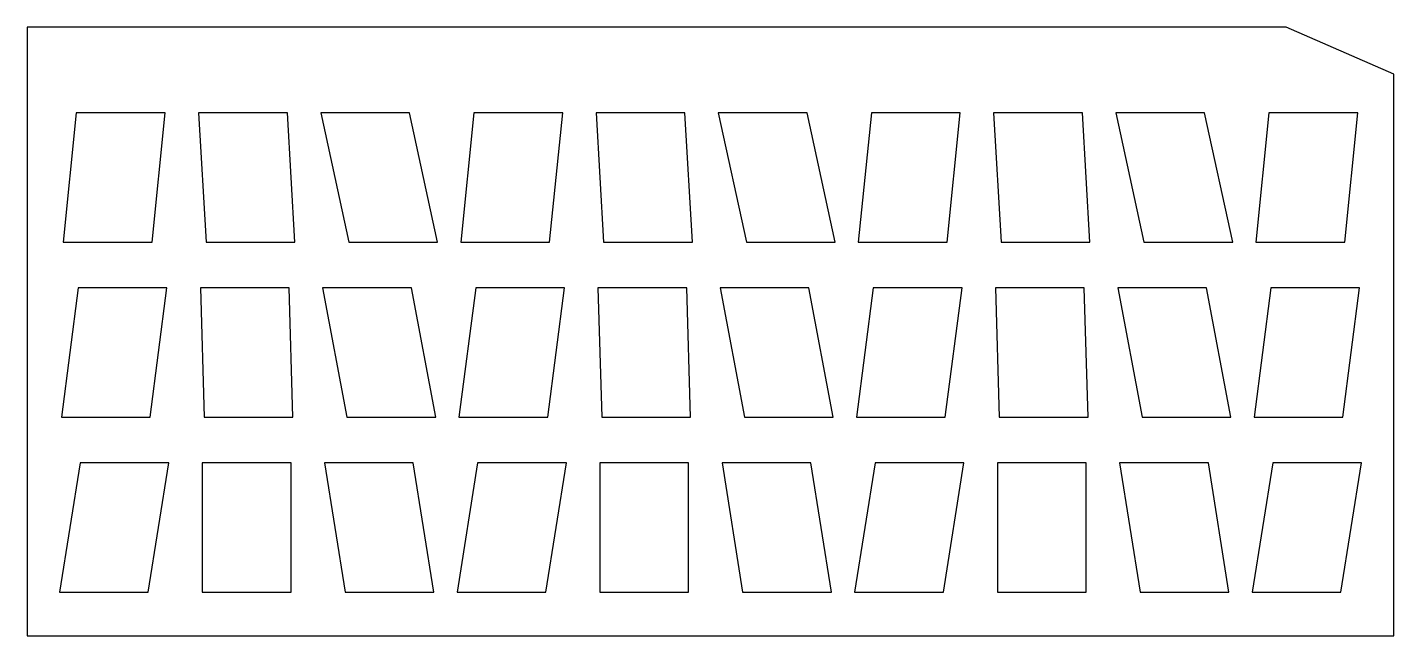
# Model space of a CAD drawing. Header units: millimetres. Extents: x 0 to 1460, y 0 to 650.
import ezdxf

# ---------------------------------------------------------------- set-up
doc = ezdxf.new("R2010")
doc.units = ezdxf.units.MM
doc.layers.add('CUT', color=7, linetype='CONTINUOUS')

msp = doc.modelspace()

# ---------------------------------------------------------------- linework, layer by layer
at = {"layer": 'CUT'}
for points in [[(0, 0), (1460, 0), (1460, 600), (1345, 650), (0, 650)], [(38.364, 420.31), (133.236, 420.31), (147.236, 558.69), (52.364, 558.69)], [(190.964, 420.31), (285.836, 420.31), (277.836, 558.69), (182.964, 558.69)], [(343.564, 420.31), (438.436, 420.31), (408.436, 558.69), (313.564, 558.69)], [(463.164, 420.31), (558.036, 420.31), (572.036, 558.69), (477.164, 558.69)], [(615.764, 420.31), (710.636, 420.31), (702.636, 558.69), (607.764, 558.69)], [(768.364, 420.31), (863.236, 420.31), (833.236, 558.69), (738.364, 558.69)], [(887.964, 420.31), (982.836, 420.31), (996.836, 558.69), (901.964, 558.69)], [(1040.564, 420.31), (1135.436, 420.31), (1127.436, 558.69), (1032.564, 558.69)], [(1193.164, 420.31), (1288.036, 420.31), (1258.036, 558.69), (1163.164, 558.69)], [(1312.764, 420.31), (1407.636, 420.31), (1421.636, 558.69), (1326.764, 558.69)], [(36.364, 233.31), (131.236, 233.31), (149.236, 371.69), (54.364, 371.69)], [(188.964, 233.31), (283.836, 233.31), (279.836, 371.69), (184.964, 371.69)], [(341.564, 233.31), (436.436, 233.31), (410.436, 371.69), (315.564, 371.69)], [(461.164, 233.31), (556.036, 233.31), (574.036, 371.69), (479.164, 371.69)], [(613.764, 233.31), (708.636, 233.31), (704.636, 371.69), (609.764, 371.69)], [(766.364, 233.31), (861.236, 233.31), (835.236, 371.69), (740.364, 371.69)], [(885.964, 233.31), (980.836, 233.31), (998.836, 371.69), (903.964, 371.69)], [(1038.564, 233.31), (1133.436, 233.31), (1129.436, 371.69), (1034.564, 371.69)], [(1191.164, 233.31), (1286.036, 233.31), (1260.036, 371.69), (1165.164, 371.69)], [(1310.764, 233.31), (1405.636, 233.31), (1423.636, 371.69), (1328.764, 371.69)], [(34.364, 46.31), (129.236, 46.31), (151.236, 184.69), (56.364, 184.69)], [(186.964, 46.31), (281.836, 46.31), (281.836, 184.69), (186.964, 184.69)], [(339.564, 46.31), (434.436, 46.31), (412.436, 184.69), (317.564, 184.69)], [(459.164, 46.31), (554.036, 46.31), (576.036, 184.69), (481.164, 184.69)], [(611.764, 46.31), (706.636, 46.31), (706.636, 184.69), (611.764, 184.69)], [(764.364, 46.31), (859.236, 46.31), (837.236, 184.69), (742.364, 184.69)], [(883.964, 46.31), (978.836, 46.31), (1000.836, 184.69), (905.964, 184.69)], [(1036.564, 46.31), (1131.436, 46.31), (1131.436, 184.69), (1036.564, 184.69)], [(1189.164, 46.31), (1284.036, 46.31), (1262.036, 184.69), (1167.164, 184.69)], [(1308.764, 46.31), (1403.636, 46.31), (1425.636, 184.69), (1330.764, 184.69)]]:
    msp.add_lwpolyline(points, close=True, dxfattribs=at)

doc.saveas('drawing.dxf')
